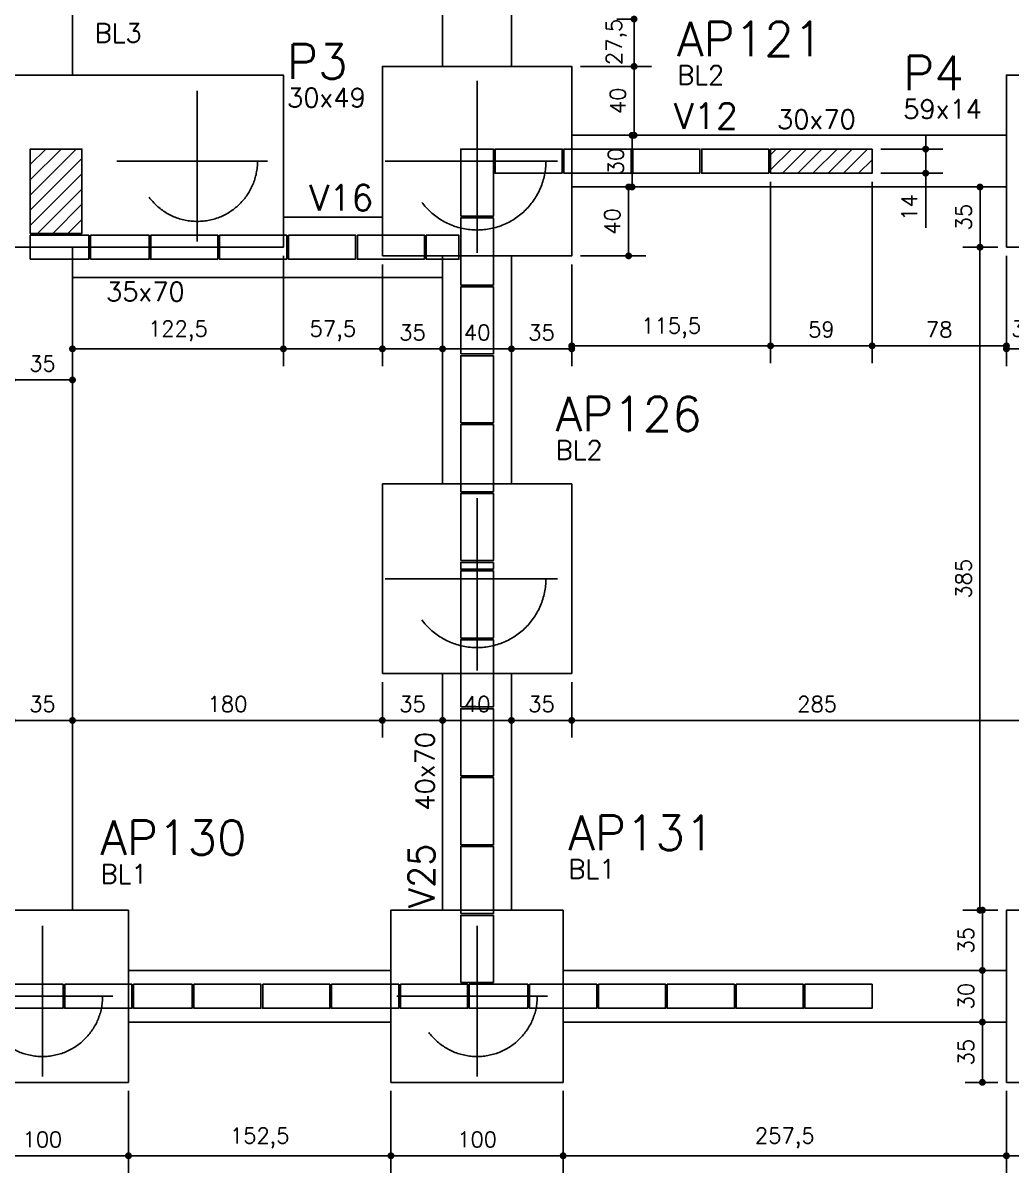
# Model space of a CAD drawing. Extents: x -15987 to 10953, y -16747 to -1189.
# Drawn here: x 1210 to 1784, y -16259 to -15591 of the extents above; entities that cross this region are included whole.
import ezdxf

# ---------------------------------------------------------------- set-up
doc = ezdxf.new("R2010")
doc.units = 0
doc.header["$LTSCALE"] = 25
doc.linetypes.add('ESTILO_TQS_0002', pattern=[0.4, 0.1, -0.3])
for name, color, linetype in [('228', 7, 'Continuous'), ('72', 7, 'Continuous'), ('BLOCO', 3, 'Continuous'), ('COTA', 1, 'Continuous'), ('ESTACA', 1, 'ESTILO_TQS_0002'), ('H5', 1, 'Continuous'), ('P-D', 2, 'Continuous'), ('P-N', 5, 'Continuous'), ('PIL-N', 4, 'Continuous'), ('PROJ', 252, 'Continuous'), ('VIG-D', 2, 'Continuous'), ('VIG-N', 4, 'Continuous'), ('VIGA', 3, 'Continuous')]:
    doc.layers.add(name, color=color, linetype=linetype)
doc.styles.add('COTA', font='romans.shx')
doc.styles.get("Standard").update_dxf_attribs({"font": 'romans.shx'})
doc.dimstyles.new('forma', dxfattribs={"dimscale": 5, "dimtxt": 1.8, "dimasz": 0.8, "dimexe": 2, "dimexo": 1, "dimgap": 1, "dimtad": 1, "dimdec": 1, "dimzin": 9, "dimtxsty": 'COTA', "dimblk1": 'DOT', "dimblk2": 'DOT', "dimsah": 1, "dimcen": 0, "dimdle": 1, "dimclrd": 256, "dimclre": 256, "dimclrt": 2, "dimadec": 0, "dimazin": 0, "dimtfac": 1, "dimtdec": 0, "dimtmove": 0, "dimatfit": 3, "dimfxl": 1, "dimtolj": 1, "dimtzin": 0, "dimarcsym": 0})
pattern_1 = [(45, (199.517, -15044.5974), (-4.419417, 4.419417), [])]

# ---------------------------------------------------------------- blocks, each defined once
blk = doc.blocks.new('_EST70')
at = {"layer": 'ESTACA', "linetype": 'ESTILO_TQS_0002'}
for p, q in [((0, -1.333), (0, 1.333)), ((-1.333, 0), (1.333, 0))]:
    blk.add_line(p, q, dxfattribs=at)
blk.add_circle((0, 0), 1, dxfattribs=at)
blk = doc.blocks.new('_EST80')
at = {"layer": 'ESTACA', "linetype": 'ESTILO_TQS_0002'}
for p, q in [((0, -1.333), (0, 1.333)), ((-1.333, 0), (1.333, 0))]:
    blk.add_line(p, q, dxfattribs=at)
blk.add_circle((0, 0), 1, dxfattribs=at)
blk = doc.blocks.new('INFERIOR')
at = {"layer": 'PROJ'}
for points in [[(28419.52, 8037.94), (28419.52, 8076.94), (28438.52, 8076.94), (28438.52, 8037.94), (28419.52, 8037.94)], [(28478.52, 8062.94), (28439.52, 8062.94), (28439.52, 8076.94), (28478.52, 8076.94), (28478.52, 8062.94)], [(28518.52, 8062.94), (28479.52, 8062.94), (28479.52, 8076.94), (28518.52, 8076.94), (28518.52, 8062.94)], [(28558.52, 8062.94), (28519.52, 8062.94), (28519.52, 8076.94), (28558.52, 8076.94), (28558.52, 8062.94)], [(28598.52, 8062.94), (28559.52, 8062.94), (28559.52, 8076.94), (28598.52, 8076.94), (28598.52, 8062.94)], [(28419.52, 7997.94), (28419.52, 8036.94), (28438.52, 8036.94), (28438.52, 7997.94), (28419.52, 7997.94)], [(28169.52, 8012.94), (28203.52, 8012.94), (28203.52, 8026.94), (28169.52, 8026.94), (28169.52, 8012.94)], [(28204.52, 8012.94), (28238.52, 8012.94), (28238.52, 8026.94), (28204.52, 8026.94), (28204.52, 8012.94)], [(28278.52, 8012.94), (28239.52, 8012.94), (28239.52, 8026.94), (28278.52, 8026.94), (28278.52, 8012.94)], [(28318.52, 8012.94), (28279.52, 8012.94), (28279.52, 8026.94), (28318.52, 8026.94), (28318.52, 8012.94)], [(28358.52, 8012.94), (28319.52, 8012.94), (28319.52, 8026.94), (28358.52, 8026.94), (28358.52, 8012.94)], [(28398.52, 8012.94), (28359.52, 8012.94), (28359.52, 8026.94), (28398.52, 8026.94), (28398.52, 8012.94)], [(28399.52, 8026.94), (28418.52, 8026.94), (28418.52, 8012.94), (28399.52, 8012.94), (28399.52, 8026.94)], [(28419.52, 7957.94), (28419.52, 7996.94), (28438.52, 7996.94), (28438.52, 7957.94), (28419.52, 7957.94)], [(28419.52, 7917.94), (28419.52, 7956.94), (28438.52, 7956.94), (28438.52, 7917.94), (28419.52, 7917.94)], [(28419.52, 7877.94), (28419.52, 7916.94), (28438.52, 7916.94), (28438.52, 7877.94), (28419.52, 7877.94)], [(28419.52, 7837.94), (28419.52, 7876.94), (28438.52, 7876.94), (28438.52, 7837.94), (28419.52, 7837.94)], [(28438.52, 7836.94), (28438.52, 7832.94), (28419.52, 7832.94), (28419.52, 7836.94), (28438.52, 7836.94)], [(28419.52, 7792.94), (28419.52, 7831.94), (28438.52, 7831.94), (28438.52, 7792.94), (28419.52, 7792.94)], [(28419.52, 7752.94), (28419.52, 7791.94), (28438.52, 7791.94), (28438.52, 7752.94), (28419.52, 7752.94)], [(28419.52, 7712.94), (28419.52, 7751.94), (28438.52, 7751.94), (28438.52, 7712.94), (28419.52, 7712.94)], [(28419.52, 7672.94), (28419.52, 7711.94), (28438.52, 7711.94), (28438.52, 7672.94), (28419.52, 7672.94)], [(28419.52, 7632.94), (28419.52, 7671.94), (28438.52, 7671.94), (28438.52, 7632.94), (28419.52, 7632.94)], [(28419.52, 7592.94), (28419.52, 7631.94), (28438.52, 7631.94), (28438.52, 7592.94), (28419.52, 7592.94)], [(28149.52, 7591.94), (28188.52, 7591.94), (28188.52, 7577.94), (28149.52, 7577.94), (28149.52, 7591.94)], [(28189.52, 7591.94), (28228.52, 7591.94), (28228.52, 7577.94), (28189.52, 7577.94), (28189.52, 7591.94)], [(28229.52, 7591.94), (28263.52, 7591.94), (28263.52, 7577.94), (28229.52, 7577.94), (28229.52, 7591.94)], [(28264.52, 7591.94), (28303.52, 7591.94), (28303.52, 7577.94), (28264.52, 7577.94), (28264.52, 7591.94)], [(28304.52, 7591.94), (28343.52, 7591.94), (28343.52, 7577.94), (28304.52, 7577.94), (28304.52, 7591.94)], [(28344.52, 7591.94), (28383.52, 7591.94), (28383.52, 7577.94), (28344.52, 7577.94), (28344.52, 7591.94)], [(28384.52, 7591.94), (28423.52, 7591.94), (28423.52, 7577.94), (28384.52, 7577.94), (28384.52, 7591.94)], [(28424.52, 7591.94), (28458.52, 7591.94), (28458.52, 7577.94), (28424.52, 7577.94), (28424.52, 7591.94)], [(28459.52, 7591.94), (28498.52, 7591.94), (28498.52, 7577.94), (28459.52, 7577.94), (28459.52, 7591.94)], [(28499.52, 7591.94), (28538.52, 7591.94), (28538.52, 7577.94), (28499.52, 7577.94), (28499.52, 7591.94)], [(28539.52, 7591.94), (28578.52, 7591.94), (28578.52, 7577.94), (28539.52, 7577.94), (28539.52, 7591.94)], [(28579.52, 7591.94), (28618.52, 7591.94), (28618.52, 7577.94), (28579.52, 7577.94), (28579.52, 7591.94)], [(28619.52, 7591.94), (28658.52, 7591.94), (28658.52, 7577.94), (28619.52, 7577.94), (28619.52, 7591.94)]]:
    blk.add_lwpolyline(points, dxfattribs=at)
blk = doc.blocks.new('_Dot')
at = {"color": 0, "linetype": 'ByBlock', "lineweight": -2}
blk.add_line((-0.5, 0), (-1, 0), dxfattribs=at)
at = {"color": 0, "linetype": 'ByBlock', "const_width": 0.5}
blk.add_lwpolyline([(-0.25, 0, 1), (0.25, 0, 1)], format="xyb", close=True, dxfattribs=at)
blk = doc.blocks.new('*D121')
at = {"layer": 'COTA', "lineweight": -2, "transparency": 16777216}
for p, q in [((1171.52, -16211.6), (1171.52, -16259.23)), ((1271.52, -16211.6), (1271.52, -16259.23)), ((1175.52, -16249.23), (1267.52, -16249.23))]:
    blk.add_line(p, q, dxfattribs=at)
at = {"layer": 'Defpoints', "color": 0, "transparency": 16777216}
for p in [(1171.52, -16206.6), (1271.52, -16206.6), (1271.52, -16249.23)]:
    blk.add_point(p, dxfattribs=at)
at = {"layer": 'COTA', "lineweight": -2, "transparency": 16777216, "xscale": 4, "yscale": 4, "zscale": 4, "rotation": 180}
blk.add_blockref('_Dot', (1171.52, -16249.23), dxfattribs=at)
at = {"layer": 'COTA', "lineweight": -2, "transparency": 16777216, "xscale": 4, "yscale": 4, "zscale": 4}
blk.add_blockref('_Dot', (1271.52, -16249.23), dxfattribs=at)
at = {"layer": 'COTA', "color": 2, "transparency": 16777216, "insert": (1221.52, -16239.73), "char_height": 9, "attachment_point": 5, "style": 'COTA'}
blk.add_mtext('\\A1;100 ', dxfattribs=at)
blk = doc.blocks.new('*D122')
at = {"layer": 'COTA', "lineweight": -2, "transparency": 16777216}
for p, q in [((1271.52, -16211.6), (1271.52, -16259.23)), ((1424.02, -16211.6), (1424.02, -16259.23)), ((1275.52, -16249.23), (1420.02, -16249.23))]:
    blk.add_line(p, q, dxfattribs=at)
at = {"layer": 'Defpoints', "color": 0, "transparency": 16777216}
for p in [(1271.52, -16206.6), (1424.02, -16206.6), (1424.02, -16249.23)]:
    blk.add_point(p, dxfattribs=at)
at = {"layer": 'COTA', "lineweight": -2, "transparency": 16777216, "xscale": 4, "yscale": 4, "zscale": 4, "rotation": 180}
blk.add_blockref('_Dot', (1271.52, -16249.23), dxfattribs=at)
at = {"layer": 'COTA', "lineweight": -2, "transparency": 16777216, "xscale": 4, "yscale": 4, "zscale": 4}
blk.add_blockref('_Dot', (1424.02, -16249.23), dxfattribs=at)
at = {"layer": 'COTA', "color": 2, "transparency": 16777216, "insert": (1347.77, -16238.88), "char_height": 9, "attachment_point": 5, "style": 'COTA'}
blk.add_mtext('\\A1;152,5 ', dxfattribs=at)
blk = doc.blocks.new('*D123')
at = {"layer": 'COTA', "lineweight": -2, "transparency": 16777216}
for p, q in [((1424.02, -16211.6), (1424.02, -16259.23)), ((1524.02, -16211.6), (1524.02, -16259.23)), ((1428.02, -16249.23), (1520.02, -16249.23))]:
    blk.add_line(p, q, dxfattribs=at)
at = {"layer": 'Defpoints', "color": 0, "transparency": 16777216}
for p in [(1424.02, -16206.6), (1524.02, -16206.6), (1524.02, -16249.23)]:
    blk.add_point(p, dxfattribs=at)
at = {"layer": 'COTA', "lineweight": -2, "transparency": 16777216, "xscale": 4, "yscale": 4, "zscale": 4, "rotation": 180}
blk.add_blockref('_Dot', (1424.02, -16249.23), dxfattribs=at)
at = {"layer": 'COTA', "lineweight": -2, "transparency": 16777216, "xscale": 4, "yscale": 4, "zscale": 4}
blk.add_blockref('_Dot', (1524.02, -16249.23), dxfattribs=at)
at = {"layer": 'COTA', "color": 2, "transparency": 16777216, "insert": (1474.02, -16239.73), "char_height": 9, "attachment_point": 5, "style": 'COTA'}
blk.add_mtext('\\A1;100 ', dxfattribs=at)
blk = doc.blocks.new('*D124')
at = {"layer": 'COTA', "lineweight": -2, "transparency": 16777216}
for p, q in [((1524.02, -16211.6), (1524.02, -16259.23)), ((1781.52, -16211.6), (1781.52, -16259.23)), ((1528.02, -16249.23), (1777.52, -16249.23))]:
    blk.add_line(p, q, dxfattribs=at)
at = {"layer": 'Defpoints', "color": 0, "transparency": 16777216}
for p in [(1524.02, -16206.6), (1781.52, -16206.6), (1781.52, -16249.23)]:
    blk.add_point(p, dxfattribs=at)
at = {"layer": 'COTA', "lineweight": -2, "transparency": 16777216, "xscale": 4, "yscale": 4, "zscale": 4, "rotation": 180}
blk.add_blockref('_Dot', (1524.02, -16249.23), dxfattribs=at)
at = {"layer": 'COTA', "lineweight": -2, "transparency": 16777216, "xscale": 4, "yscale": 4, "zscale": 4}
blk.add_blockref('_Dot', (1781.52, -16249.23), dxfattribs=at)
at = {"layer": 'COTA', "color": 2, "transparency": 16777216, "insert": (1652.77, -16238.88), "char_height": 9, "attachment_point": 5, "style": 'COTA'}
blk.add_mtext('\\A1;257,5 ', dxfattribs=at)
blk = doc.blocks.new('*D125')
at = {"layer": 'COTA', "lineweight": -2, "transparency": 16777216}
for p, q in [((1781.52, -16211.6), (1781.52, -16259.23)), ((1881.52, -16211.6), (1881.52, -16259.23)), ((1785.52, -16249.23), (1877.52, -16249.23))]:
    blk.add_line(p, q, dxfattribs=at)
at = {"layer": 'Defpoints', "color": 0, "transparency": 16777216}
for p in [(1781.52, -16206.6), (1881.52, -16206.6), (1881.52, -16249.23)]:
    blk.add_point(p, dxfattribs=at)
at = {"layer": 'COTA', "lineweight": -2, "transparency": 16777216, "xscale": 4, "yscale": 4, "zscale": 4, "rotation": 180}
blk.add_blockref('_Dot', (1781.52, -16249.23), dxfattribs=at)
at = {"layer": 'COTA', "lineweight": -2, "transparency": 16777216, "xscale": 4, "yscale": 4, "zscale": 4}
blk.add_blockref('_Dot', (1881.52, -16249.23), dxfattribs=at)
at = {"layer": 'COTA', "color": 2, "transparency": 16777216, "insert": (1831.52, -16239.73), "char_height": 9, "attachment_point": 5, "style": 'COTA'}
blk.add_mtext('\\A1;100 ', dxfattribs=at)
blk = doc.blocks.new('*D145')
at = {"layer": 'COTA', "lineweight": -2, "transparency": 16777216}
for p, q in [((1204.02, -15793.7), (1204.02, -15788.69)), ((1208.02, -15798.69), (1235.02, -15798.69)), ((1239.02, -15803.6), (1239.02, -15808.69))]:
    blk.add_line(p, q, dxfattribs=at)
at = {"layer": 'Defpoints', "color": 0, "transparency": 16777216}
for p in [(1204.02, -15798.7), (1239.02, -15798.6), (1239.02, -15798.69)]:
    blk.add_point(p, dxfattribs=at)
at = {"layer": 'COTA', "lineweight": -2, "transparency": 16777216, "xscale": 4, "yscale": 4, "zscale": 4, "rotation": 180}
blk.add_blockref('_Dot', (1204.02, -15798.69), dxfattribs=at)
at = {"layer": 'COTA', "lineweight": -2, "transparency": 16777216, "xscale": 4, "yscale": 4, "zscale": 4}
blk.add_blockref('_Dot', (1239.02, -15798.69), dxfattribs=at)
at = {"layer": 'COTA', "color": 2, "transparency": 16777216, "insert": (1221.52, -15789.19), "char_height": 9, "attachment_point": 5, "style": 'COTA'}
blk.add_mtext('\\A1;35 ', dxfattribs=at)
blk = doc.blocks.new('*D146')
at = {"layer": 'COTA', "lineweight": -2, "transparency": 16777216}
for p, q in [((1361.52, -15726.6), (1361.52, -15790.62)), ((1239.02, -15744.1), (1239.02, -15790.62)), ((1243.02, -15780.62), (1357.52, -15780.62))]:
    blk.add_line(p, q, dxfattribs=at)
at = {"layer": 'Defpoints', "color": 0, "transparency": 16777216}
for p in [(1361.52, -15721.6), (1239.02, -15739.1), (1361.52, -15780.62)]:
    blk.add_point(p, dxfattribs=at)
at = {"layer": 'COTA', "lineweight": -2, "transparency": 16777216, "xscale": 4, "yscale": 4, "zscale": 4, "rotation": 180}
blk.add_blockref('_Dot', (1239.02, -15780.62), dxfattribs=at)
at = {"layer": 'COTA', "lineweight": -2, "transparency": 16777216, "xscale": 4, "yscale": 4, "zscale": 4}
blk.add_blockref('_Dot', (1361.52, -15780.62), dxfattribs=at)
at = {"layer": 'COTA', "color": 2, "transparency": 16777216, "insert": (1300.27, -15770.26), "char_height": 9, "attachment_point": 5, "style": 'COTA'}
blk.add_mtext('\\A1;122,5 ', dxfattribs=at)
blk = doc.blocks.new('*D147')
at = {"layer": 'COTA', "lineweight": -2, "transparency": 16777216}
for p, q in [((1361.52, -15726.6), (1361.52, -15790.62)), ((1419.02, -15731.6), (1419.02, -15790.62)), ((1365.52, -15780.62), (1415.02, -15780.62))]:
    blk.add_line(p, q, dxfattribs=at)
at = {"layer": 'Defpoints', "color": 0, "transparency": 16777216}
for p in [(1361.52, -15721.6), (1419.02, -15726.6), (1419.02, -15780.62)]:
    blk.add_point(p, dxfattribs=at)
at = {"layer": 'COTA', "lineweight": -2, "transparency": 16777216, "xscale": 4, "yscale": 4, "zscale": 4, "rotation": 180}
blk.add_blockref('_Dot', (1361.52, -15780.62), dxfattribs=at)
at = {"layer": 'COTA', "lineweight": -2, "transparency": 16777216, "xscale": 4, "yscale": 4, "zscale": 4}
blk.add_blockref('_Dot', (1419.02, -15780.62), dxfattribs=at)
at = {"layer": 'COTA', "color": 2, "transparency": 16777216, "insert": (1390.27, -15770.26), "char_height": 9, "attachment_point": 5, "style": 'COTA'}
blk.add_mtext('\\A1;57,5 ', dxfattribs=at)
blk = doc.blocks.new('*D148')
at = {"layer": 'COTA', "lineweight": -2, "transparency": 16777216}
for p, q in [((1419.02, -15731.6), (1419.02, -15790.62)), ((1454.02, -15731.6), (1454.02, -15790.62)), ((1423.02, -15780.62), (1450.02, -15780.62))]:
    blk.add_line(p, q, dxfattribs=at)
at = {"layer": 'Defpoints', "color": 0, "transparency": 16777216}
for p in [(1419.02, -15726.6), (1454.02, -15726.6), (1454.02, -15780.62)]:
    blk.add_point(p, dxfattribs=at)
at = {"layer": 'COTA', "lineweight": -2, "transparency": 16777216, "xscale": 4, "yscale": 4, "zscale": 4, "rotation": 180}
blk.add_blockref('_Dot', (1419.02, -15780.62), dxfattribs=at)
at = {"layer": 'COTA', "lineweight": -2, "transparency": 16777216, "xscale": 4, "yscale": 4, "zscale": 4}
blk.add_blockref('_Dot', (1454.02, -15780.62), dxfattribs=at)
at = {"layer": 'COTA', "color": 2, "transparency": 16777216, "insert": (1436.52, -15771.12), "char_height": 9, "attachment_point": 5, "style": 'COTA'}
blk.add_mtext('\\A1;35 ', dxfattribs=at)
blk = doc.blocks.new('*D149')
at = {"layer": 'COTA', "lineweight": -2, "transparency": 16777216}
for p, q in [((1454.02, -15731.6), (1454.02, -15790.62)), ((1494.02, -15731.6), (1494.02, -15790.62)), ((1458.02, -15780.62), (1490.02, -15780.62))]:
    blk.add_line(p, q, dxfattribs=at)
at = {"layer": 'Defpoints', "color": 0, "transparency": 16777216}
for p in [(1454.02, -15726.6), (1494.02, -15726.6), (1494.02, -15780.62)]:
    blk.add_point(p, dxfattribs=at)
at = {"layer": 'COTA', "lineweight": -2, "transparency": 16777216, "xscale": 4, "yscale": 4, "zscale": 4, "rotation": 180}
blk.add_blockref('_Dot', (1454.02, -15780.62), dxfattribs=at)
at = {"layer": 'COTA', "lineweight": -2, "transparency": 16777216, "xscale": 4, "yscale": 4, "zscale": 4}
blk.add_blockref('_Dot', (1494.02, -15780.62), dxfattribs=at)
at = {"layer": 'COTA', "color": 2, "transparency": 16777216, "insert": (1474.02, -15771.12), "char_height": 9, "attachment_point": 5, "style": 'COTA'}
blk.add_mtext('\\A1;40 ', dxfattribs=at)
blk = doc.blocks.new('*D150')
at = {"layer": 'COTA', "lineweight": -2, "transparency": 16777216}
for p, q in [((1494.02, -15731.6), (1494.02, -15790.62)), ((1529.02, -15731.6), (1529.02, -15790.62)), ((1498.02, -15780.62), (1525.02, -15780.62))]:
    blk.add_line(p, q, dxfattribs=at)
at = {"layer": 'Defpoints', "color": 0, "transparency": 16777216}
for p in [(1494.02, -15726.6), (1529.02, -15726.6), (1529.02, -15780.62)]:
    blk.add_point(p, dxfattribs=at)
at = {"layer": 'COTA', "lineweight": -2, "transparency": 16777216, "xscale": 4, "yscale": 4, "zscale": 4, "rotation": 180}
blk.add_blockref('_Dot', (1494.02, -15780.62), dxfattribs=at)
at = {"layer": 'COTA', "lineweight": -2, "transparency": 16777216, "xscale": 4, "yscale": 4, "zscale": 4}
blk.add_blockref('_Dot', (1529.02, -15780.62), dxfattribs=at)
at = {"layer": 'COTA', "color": 2, "transparency": 16777216, "insert": (1511.52, -15771.12), "char_height": 9, "attachment_point": 5, "style": 'COTA'}
blk.add_mtext('\\A1;35 ', dxfattribs=at)
blk = doc.blocks.new('*D151')
at = {"layer": 'COTA', "lineweight": -2, "transparency": 16777216}
for p, q in [((1781.52, -15726.6), (1781.52, -15790.62)), ((1814.02, -15726.6), (1814.02, -15790.62)), ((1785.52, -15780.62), (1810.02, -15780.62))]:
    blk.add_line(p, q, dxfattribs=at)
at = {"layer": 'Defpoints', "color": 0, "transparency": 16777216}
for p in [(1781.52, -15721.6), (1814.02, -15721.6), (1814.02, -15780.62)]:
    blk.add_point(p, dxfattribs=at)
at = {"layer": 'COTA', "lineweight": -2, "transparency": 16777216, "xscale": 4, "yscale": 4, "zscale": 4, "rotation": 180}
blk.add_blockref('_Dot', (1781.52, -15780.62), dxfattribs=at)
at = {"layer": 'COTA', "lineweight": -2, "transparency": 16777216, "xscale": 4, "yscale": 4, "zscale": 4}
blk.add_blockref('_Dot', (1814.02, -15780.62), dxfattribs=at)
at = {"layer": 'COTA', "color": 2, "transparency": 16777216, "insert": (1797.77, -15770.26), "char_height": 9, "attachment_point": 5, "style": 'COTA'}
blk.add_mtext('\\A1;32,5 ', dxfattribs=at)
blk = doc.blocks.new('*D251')
at = {"layer": 'COTA', "lineweight": -2, "transparency": 16777216}
for p, q in [((1534.02, -15686.6), (1572.07, -15686.6)), ((1562.07, -15690.6), (1562.07, -15722.6)), ((1534.02, -15726.6), (1572.07, -15726.6))]:
    blk.add_line(p, q, dxfattribs=at)
at = {"layer": 'Defpoints', "color": 0, "transparency": 16777216}
for p in [(1529.02, -15686.6), (1529.02, -15726.6), (1562.07, -15726.6)]:
    blk.add_point(p, dxfattribs=at)
at = {"layer": 'COTA', "lineweight": -2, "transparency": 16777216, "xscale": 4, "yscale": 4, "zscale": 4}
for p, rotation in [((1562.07, -15686.6), 90), ((1562.07, -15726.6), 270)]:
    blk.add_blockref('_Dot', p, dxfattribs=dict(at, rotation=rotation))
at = {"layer": 'COTA', "color": 2, "transparency": 16777216, "insert": (1552.57, -15706.6), "char_height": 9, "attachment_point": 5, "rotation": 90, "style": 'COTA'}
blk.add_mtext('\\A1;40 ', dxfattribs=at)
blk = doc.blocks.new('*D252')
at = {"layer": 'COTA', "lineweight": -2, "transparency": 16777216}
for p, q in [((1534.02, -15656.6), (1574.09, -15656.6)), ((1564.09, -15682.6), (1564.09, -15660.6)), ((1534.02, -15686.6), (1574.09, -15686.6))]:
    blk.add_line(p, q, dxfattribs=at)
at = {"layer": 'Defpoints', "color": 0, "transparency": 16777216}
for p in [(1529.02, -15656.6), (1564.09, -15656.6), (1529.02, -15686.6)]:
    blk.add_point(p, dxfattribs=at)
at = {"layer": 'COTA', "lineweight": -2, "transparency": 16777216, "xscale": 4, "yscale": 4, "zscale": 4}
for p, rotation in [((1564.09, -15656.6), 90), ((1564.09, -15686.6), 270)]:
    blk.add_blockref('_Dot', p, dxfattribs=dict(at, rotation=rotation))
at = {"layer": 'COTA', "color": 2, "transparency": 16777216, "insert": (1554.59, -15671.6), "char_height": 9, "attachment_point": 5, "rotation": 90, "style": 'COTA'}
blk.add_mtext('\\A1;30 ', dxfattribs=at)
blk = doc.blocks.new('*D253')
at = {"layer": 'COTA', "lineweight": -2, "transparency": 16777216}
for p, q in [((1644.52, -15683.6), (1644.52, -15788.86)), ((1529.02, -15731.6), (1529.02, -15788.86)), ((1533.02, -15778.86), (1640.52, -15778.86))]:
    blk.add_line(p, q, dxfattribs=at)
at = {"layer": 'Defpoints', "color": 0, "transparency": 16777216}
for p in [(1644.52, -15678.6), (1529.02, -15726.6), (1644.52, -15778.86)]:
    blk.add_point(p, dxfattribs=at)
at = {"layer": 'COTA', "lineweight": -2, "transparency": 16777216, "xscale": 4, "yscale": 4, "zscale": 4, "rotation": 180}
blk.add_blockref('_Dot', (1529.02, -15778.86), dxfattribs=at)
at = {"layer": 'COTA', "lineweight": -2, "transparency": 16777216, "xscale": 4, "yscale": 4, "zscale": 4}
blk.add_blockref('_Dot', (1644.52, -15778.86), dxfattribs=at)
at = {"layer": 'COTA', "color": 2, "transparency": 16777216, "insert": (1586.77, -15768.51), "char_height": 9, "attachment_point": 5, "style": 'COTA'}
blk.add_mtext('\\A1;115,5 ', dxfattribs=at)
blk = doc.blocks.new('*D254')
at = {"layer": 'COTA', "lineweight": -2, "transparency": 16777216}
for p, q in [((1644.52, -15683.6), (1644.52, -15788.86)), ((1703.52, -15683.6), (1703.52, -15788.86)), ((1648.52, -15778.86), (1699.52, -15778.86))]:
    blk.add_line(p, q, dxfattribs=at)
at = {"layer": 'Defpoints', "color": 0, "transparency": 16777216}
for p in [(1644.52, -15678.6), (1703.52, -15678.6), (1703.52, -15778.86)]:
    blk.add_point(p, dxfattribs=at)
at = {"layer": 'COTA', "lineweight": -2, "transparency": 16777216, "xscale": 4, "yscale": 4, "zscale": 4, "rotation": 180}
blk.add_blockref('_Dot', (1644.52, -15778.86), dxfattribs=at)
at = {"layer": 'COTA', "lineweight": -2, "transparency": 16777216, "xscale": 4, "yscale": 4, "zscale": 4}
blk.add_blockref('_Dot', (1703.52, -15778.86), dxfattribs=at)
at = {"layer": 'COTA', "color": 2, "transparency": 16777216, "insert": (1674.02, -15769.36), "char_height": 9, "attachment_point": 5, "style": 'COTA'}
blk.add_mtext('\\A1;59 ', dxfattribs=at)
blk = doc.blocks.new('*D255')
at = {"layer": 'COTA', "lineweight": -2, "transparency": 16777216}
for p, q in [((1703.52, -15683.6), (1703.52, -15788.86)), ((1781.52, -15726.6), (1781.52, -15788.86)), ((1707.52, -15778.86), (1777.52, -15778.86))]:
    blk.add_line(p, q, dxfattribs=at)
at = {"layer": 'Defpoints', "color": 0, "transparency": 16777216}
for p in [(1703.52, -15678.6), (1781.52, -15721.6), (1781.52, -15778.86)]:
    blk.add_point(p, dxfattribs=at)
at = {"layer": 'COTA', "lineweight": -2, "transparency": 16777216, "xscale": 4, "yscale": 4, "zscale": 4, "rotation": 180}
blk.add_blockref('_Dot', (1703.52, -15778.86), dxfattribs=at)
at = {"layer": 'COTA', "lineweight": -2, "transparency": 16777216, "xscale": 4, "yscale": 4, "zscale": 4}
blk.add_blockref('_Dot', (1781.52, -15778.86), dxfattribs=at)
at = {"layer": 'COTA', "color": 2, "transparency": 16777216, "insert": (1742.52, -15769.36), "char_height": 9, "attachment_point": 5, "style": 'COTA'}
blk.add_mtext('\\A1;78 ', dxfattribs=at)
blk = doc.blocks.new('*D257')
at = {"layer": 'COTA', "lineweight": -2, "transparency": 16777216}
for p, q in [((1734.62, -15660.6), (1734.62, -15656.6)), ((1708.52, -15664.6), (1744.62, -15664.6)), ((1734.62, -15664.6), (1734.62, -15678.6)), ((1708.52, -15678.6), (1744.62, -15678.6)), ((1734.62, -15682.6), (1734.62, -15710.31))]:
    blk.add_line(p, q, dxfattribs=at)
at = {"layer": 'Defpoints', "color": 0, "transparency": 16777216}
for p in [(1703.52, -15664.6), (1703.52, -15678.6), (1734.62, -15678.6)]:
    blk.add_point(p, dxfattribs=at)
at = {"layer": 'COTA', "lineweight": -2, "transparency": 16777216, "xscale": 4, "yscale": 4, "zscale": 4}
for p, rotation in [((1734.62, -15664.6), 270), ((1734.62, -15678.6), 90)]:
    blk.add_blockref('_Dot', p, dxfattribs=dict(at, rotation=rotation))
at = {"layer": 'COTA', "color": 2, "transparency": 16777216, "insert": (1725.12, -15698.45), "char_height": 9, "attachment_point": 5, "rotation": 90, "style": 'COTA'}
blk.add_mtext('\\A1;14 ', dxfattribs=at)
blk = doc.blocks.new('*D279')
at = {"layer": 'COTA', "lineweight": -2, "transparency": 16777216}
for p, q in [((1776.52, -15721.6), (1756.15, -15721.6)), ((1766.15, -16102.6), (1766.15, -15725.6)), ((1776.52, -16106.6), (1756.15, -16106.6))]:
    blk.add_line(p, q, dxfattribs=at)
at = {"layer": 'Defpoints', "color": 0, "transparency": 16777216}
for p in [(1766.15, -15721.6), (1781.52, -15721.6), (1781.52, -16106.6)]:
    blk.add_point(p, dxfattribs=at)
at = {"layer": 'COTA', "lineweight": -2, "transparency": 16777216, "xscale": 4, "yscale": 4, "zscale": 4}
for p, rotation in [((1766.15, -15721.6), 90), ((1766.15, -16106.6), 270)]:
    blk.add_blockref('_Dot', p, dxfattribs=dict(at, rotation=rotation))
at = {"layer": 'COTA', "color": 2, "transparency": 16777216, "insert": (1756.65, -15914.1), "char_height": 9, "attachment_point": 5, "rotation": 90, "style": 'COTA'}
blk.add_mtext('\\A1;385 ', dxfattribs=at)
blk = doc.blocks.new('*D280')
at = {"layer": 'COTA', "lineweight": -2, "transparency": 16777216}
for p, q in [((1776.52, -16106.6), (1757.57, -16106.6)), ((1767.57, -16110.6), (1767.57, -16137.6)), ((1776.52, -16141.6), (1757.57, -16141.6))]:
    blk.add_line(p, q, dxfattribs=at)
at = {"layer": 'Defpoints', "color": 0, "transparency": 16777216}
for p in [(1781.52, -16106.6), (1767.57, -16141.6), (1781.52, -16141.6)]:
    blk.add_point(p, dxfattribs=at)
at = {"layer": 'COTA', "lineweight": -2, "transparency": 16777216, "xscale": 4, "yscale": 4, "zscale": 4}
for p, rotation in [((1767.57, -16106.6), 90), ((1767.57, -16141.6), 270)]:
    blk.add_blockref('_Dot', p, dxfattribs=dict(at, rotation=rotation))
at = {"layer": 'COTA', "color": 2, "transparency": 16777216, "insert": (1758.07, -16124.1), "char_height": 9, "attachment_point": 5, "rotation": 90, "style": 'COTA'}
blk.add_mtext('\\A1;35 ', dxfattribs=at)
blk = doc.blocks.new('*D281')
at = {"layer": 'COTA', "lineweight": -2, "transparency": 16777216}
for p, q in [((1776.52, -16141.6), (1757.57, -16141.6)), ((1767.57, -16145.6), (1767.57, -16167.6)), ((1776.52, -16171.6), (1757.57, -16171.6))]:
    blk.add_line(p, q, dxfattribs=at)
at = {"layer": 'Defpoints', "color": 0, "transparency": 16777216}
for p in [(1781.52, -16141.6), (1767.57, -16171.6), (1781.52, -16171.6)]:
    blk.add_point(p, dxfattribs=at)
at = {"layer": 'COTA', "lineweight": -2, "transparency": 16777216, "xscale": 4, "yscale": 4, "zscale": 4}
for p, rotation in [((1767.57, -16141.6), 90), ((1767.57, -16171.6), 270)]:
    blk.add_blockref('_Dot', p, dxfattribs=dict(at, rotation=rotation))
at = {"layer": 'COTA', "color": 2, "transparency": 16777216, "insert": (1758.07, -16156.6), "char_height": 9, "attachment_point": 5, "rotation": 90, "style": 'COTA'}
blk.add_mtext('\\A1;30 ', dxfattribs=at)
blk = doc.blocks.new('*D282')
at = {"layer": 'COTA', "lineweight": -2, "transparency": 16777216}
for p, q in [((1776.52, -16171.6), (1757.57, -16171.6)), ((1767.57, -16175.6), (1767.57, -16202.6)), ((1776.52, -16206.6), (1757.57, -16206.6))]:
    blk.add_line(p, q, dxfattribs=at)
at = {"layer": 'Defpoints', "color": 0, "transparency": 16777216}
for p in [(1781.52, -16171.6), (1767.57, -16206.6), (1781.52, -16206.6)]:
    blk.add_point(p, dxfattribs=at)
at = {"layer": 'COTA', "lineweight": -2, "transparency": 16777216, "xscale": 4, "yscale": 4, "zscale": 4}
for p, rotation in [((1767.57, -16171.6), 90), ((1767.57, -16206.6), 270)]:
    blk.add_blockref('_Dot', p, dxfattribs=dict(at, rotation=rotation))
at = {"layer": 'COTA', "color": 2, "transparency": 16777216, "insert": (1758.07, -16189.1), "char_height": 9, "attachment_point": 5, "rotation": 90, "style": 'COTA'}
blk.add_mtext('\\A1;35 ', dxfattribs=at)
blk = doc.blocks.new('*D283')
at = {"layer": 'COTA', "lineweight": -2, "transparency": 16777216}
for p, q in [((1776.52, -15686.6), (1756.2, -15686.6)), ((1766.2, -15690.6), (1766.2, -15717.6)), ((1776.52, -15721.6), (1756.2, -15721.6))]:
    blk.add_line(p, q, dxfattribs=at)
at = {"layer": 'Defpoints', "color": 0, "transparency": 16777216}
for p in [(1781.52, -15686.6), (1766.2, -15721.6), (1781.52, -15721.6)]:
    blk.add_point(p, dxfattribs=at)
at = {"layer": 'COTA', "lineweight": -2, "transparency": 16777216, "xscale": 4, "yscale": 4, "zscale": 4}
for p, rotation in [((1766.2, -15686.6), 90), ((1766.2, -15721.6), 270)]:
    blk.add_blockref('_Dot', p, dxfattribs=dict(at, rotation=rotation))
at = {"layer": 'COTA', "color": 2, "transparency": 16777216, "insert": (1756.7, -15704.1), "char_height": 9, "attachment_point": 5, "rotation": 90, "style": 'COTA'}
blk.add_mtext('\\A1;35 ', dxfattribs=at)
blk = doc.blocks.new('*D375')
at = {"layer": 'COTA', "lineweight": -2, "transparency": 16777216}
for p, q in [((1204.02, -15991.38), (1204.02, -15986.38)), ((1239.02, -15991.38), (1239.02, -15986.38)), ((1208.02, -15996.38), (1235.02, -15996.38))]:
    blk.add_line(p, q, dxfattribs=at)
at = {"layer": 'Defpoints', "color": 0, "transparency": 16777216}
for p in [(1204.02, -15996.38), (1239.02, -15996.38), (1239.02, -15996.38)]:
    blk.add_point(p, dxfattribs=at)
at = {"layer": 'COTA', "lineweight": -2, "transparency": 16777216, "xscale": 4, "yscale": 4, "zscale": 4, "rotation": 180}
blk.add_blockref('_Dot', (1204.02, -15996.38), dxfattribs=at)
at = {"layer": 'COTA', "lineweight": -2, "transparency": 16777216, "xscale": 4, "yscale": 4, "zscale": 4}
blk.add_blockref('_Dot', (1239.02, -15996.38), dxfattribs=at)
at = {"layer": 'COTA', "color": 2, "transparency": 16777216, "insert": (1221.52, -15986.88), "char_height": 9, "attachment_point": 5, "style": 'COTA'}
blk.add_mtext('\\A1;35 ', dxfattribs=at)
blk = doc.blocks.new('*D376')
at = {"layer": 'COTA', "lineweight": -2, "transparency": 16777216}
for p, q in [((1419.02, -15974.1), (1419.02, -16006.38)), ((1239.02, -15991.38), (1239.02, -15986.38)), ((1243.02, -15996.38), (1415.02, -15996.38))]:
    blk.add_line(p, q, dxfattribs=at)
at = {"layer": 'Defpoints', "color": 0, "transparency": 16777216}
for p in [(1419.02, -15969.1), (1239.02, -15996.38), (1419.02, -15996.38)]:
    blk.add_point(p, dxfattribs=at)
at = {"layer": 'COTA', "lineweight": -2, "transparency": 16777216, "xscale": 4, "yscale": 4, "zscale": 4, "rotation": 180}
blk.add_blockref('_Dot', (1239.02, -15996.38), dxfattribs=at)
at = {"layer": 'COTA', "lineweight": -2, "transparency": 16777216, "xscale": 4, "yscale": 4, "zscale": 4}
blk.add_blockref('_Dot', (1419.02, -15996.38), dxfattribs=at)
at = {"layer": 'COTA', "color": 2, "transparency": 16777216, "insert": (1329.02, -15986.88), "char_height": 9, "attachment_point": 5, "style": 'COTA'}
blk.add_mtext('\\A1;180 ', dxfattribs=at)
blk = doc.blocks.new('*D377')
at = {"layer": 'COTA', "lineweight": -2, "transparency": 16777216}
for p, q in [((1419.02, -15974.1), (1419.02, -16006.38)), ((1454.02, -15974.1), (1454.02, -16006.38)), ((1423.02, -15996.38), (1450.02, -15996.38))]:
    blk.add_line(p, q, dxfattribs=at)
at = {"layer": 'Defpoints', "color": 0, "transparency": 16777216}
for p in [(1419.02, -15969.1), (1454.02, -15969.1), (1454.02, -15996.38)]:
    blk.add_point(p, dxfattribs=at)
at = {"layer": 'COTA', "lineweight": -2, "transparency": 16777216, "xscale": 4, "yscale": 4, "zscale": 4, "rotation": 180}
blk.add_blockref('_Dot', (1419.02, -15996.38), dxfattribs=at)
at = {"layer": 'COTA', "lineweight": -2, "transparency": 16777216, "xscale": 4, "yscale": 4, "zscale": 4}
blk.add_blockref('_Dot', (1454.02, -15996.38), dxfattribs=at)
at = {"layer": 'COTA', "color": 2, "transparency": 16777216, "insert": (1436.52, -15986.88), "char_height": 9, "attachment_point": 5, "style": 'COTA'}
blk.add_mtext('\\A1;35 ', dxfattribs=at)
blk = doc.blocks.new('*D378')
at = {"layer": 'COTA', "lineweight": -2, "transparency": 16777216}
for p, q in [((1454.02, -15974.1), (1454.02, -16006.38)), ((1494.02, -15974.1), (1494.02, -16006.38)), ((1458.02, -15996.38), (1490.02, -15996.38))]:
    blk.add_line(p, q, dxfattribs=at)
at = {"layer": 'Defpoints', "color": 0, "transparency": 16777216}
for p in [(1454.02, -15969.1), (1494.02, -15969.1), (1494.02, -15996.38)]:
    blk.add_point(p, dxfattribs=at)
at = {"layer": 'COTA', "lineweight": -2, "transparency": 16777216, "xscale": 4, "yscale": 4, "zscale": 4, "rotation": 180}
blk.add_blockref('_Dot', (1454.02, -15996.38), dxfattribs=at)
at = {"layer": 'COTA', "lineweight": -2, "transparency": 16777216, "xscale": 4, "yscale": 4, "zscale": 4}
blk.add_blockref('_Dot', (1494.02, -15996.38), dxfattribs=at)
at = {"layer": 'COTA', "color": 2, "transparency": 16777216, "insert": (1474.02, -15986.88), "char_height": 9, "attachment_point": 5, "style": 'COTA'}
blk.add_mtext('\\A1;40 ', dxfattribs=at)
blk = doc.blocks.new('*D379')
at = {"layer": 'COTA', "lineweight": -2, "transparency": 16777216}
for p, q in [((1494.02, -15974.1), (1494.02, -16006.38)), ((1529.02, -15974.1), (1529.02, -16006.38)), ((1498.02, -15996.38), (1525.02, -15996.38))]:
    blk.add_line(p, q, dxfattribs=at)
at = {"layer": 'Defpoints', "color": 0, "transparency": 16777216}
for p in [(1494.02, -15969.1), (1529.02, -15969.1), (1529.02, -15996.38)]:
    blk.add_point(p, dxfattribs=at)
at = {"layer": 'COTA', "lineweight": -2, "transparency": 16777216, "xscale": 4, "yscale": 4, "zscale": 4, "rotation": 180}
blk.add_blockref('_Dot', (1494.02, -15996.38), dxfattribs=at)
at = {"layer": 'COTA', "lineweight": -2, "transparency": 16777216, "xscale": 4, "yscale": 4, "zscale": 4}
blk.add_blockref('_Dot', (1529.02, -15996.38), dxfattribs=at)
at = {"layer": 'COTA', "color": 2, "transparency": 16777216, "insert": (1511.52, -15986.88), "char_height": 9, "attachment_point": 5, "style": 'COTA'}
blk.add_mtext('\\A1;35 ', dxfattribs=at)
blk = doc.blocks.new('*D380')
at = {"layer": 'COTA', "lineweight": -2, "transparency": 16777216}
for p, q in [((1529.02, -15974.1), (1529.02, -16006.38)), ((1814.02, -15991.38), (1814.02, -15986.38)), ((1533.02, -15996.38), (1810.02, -15996.38))]:
    blk.add_line(p, q, dxfattribs=at)
at = {"layer": 'Defpoints', "color": 0, "transparency": 16777216}
for p in [(1529.02, -15969.1), (1814.02, -15996.38), (1814.02, -15996.38)]:
    blk.add_point(p, dxfattribs=at)
at = {"layer": 'COTA', "lineweight": -2, "transparency": 16777216, "xscale": 4, "yscale": 4, "zscale": 4, "rotation": 180}
blk.add_blockref('_Dot', (1529.02, -15996.38), dxfattribs=at)
at = {"layer": 'COTA', "lineweight": -2, "transparency": 16777216, "xscale": 4, "yscale": 4, "zscale": 4}
blk.add_blockref('_Dot', (1814.02, -15996.38), dxfattribs=at)
at = {"layer": 'COTA', "color": 2, "transparency": 16777216, "insert": (1671.52, -15986.88), "char_height": 9, "attachment_point": 5, "style": 'COTA'}
blk.add_mtext('\\A1;285 ', dxfattribs=at)
blk = doc.blocks.new('*D489')
at = {"layer": 'COTA', "lineweight": -2, "transparency": 16777216}
for p, q in [((1565.25, -15589.08), (1555.24, -15589.08)), ((1565.24, -15593.08), (1565.24, -15612.6)), ((1534.02, -15616.6), (1575.24, -15616.6))]:
    blk.add_line(p, q, dxfattribs=at)
at = {"layer": 'Defpoints', "color": 0, "transparency": 16777216}
for p in [(1570.25, -15589.08), (1529.02, -15616.6), (1565.24, -15616.6)]:
    blk.add_point(p, dxfattribs=at)
at = {"layer": 'COTA', "lineweight": -2, "transparency": 16777216, "xscale": 4, "yscale": 4, "zscale": 4}
for p, rotation in [((1565.24, -15589.08), 90), ((1565.24, -15616.6), 270)]:
    blk.add_blockref('_Dot', p, dxfattribs=dict(at, rotation=rotation))
at = {"layer": 'COTA', "color": 2, "transparency": 16777216, "insert": (1554.92, -15602.39), "char_height": 9, "attachment_point": 5, "rotation": 90, "style": 'COTA'}
blk.add_mtext('\\A1;27,5 ', dxfattribs=at)
blk = doc.blocks.new('*D490')
at = {"layer": 'COTA', "lineweight": -2, "transparency": 16777216}
for p, q in [((1534.02, -15616.6), (1575.28, -15616.6)), ((1565.28, -15620.6), (1565.28, -15652.6)), ((1534.02, -15656.6), (1575.28, -15656.6))]:
    blk.add_line(p, q, dxfattribs=at)
at = {"layer": 'Defpoints', "color": 0, "transparency": 16777216}
for p in [(1529.02, -15616.6), (1529.02, -15656.6), (1565.28, -15656.6)]:
    blk.add_point(p, dxfattribs=at)
at = {"layer": 'COTA', "lineweight": -2, "transparency": 16777216, "xscale": 4, "yscale": 4, "zscale": 4}
for p, rotation in [((1565.28, -15616.6), 90), ((1565.28, -15656.6), 270)]:
    blk.add_blockref('_Dot', p, dxfattribs=dict(at, rotation=rotation))
at = {"layer": 'COTA', "color": 2, "transparency": 16777216, "insert": (1555.78, -15636.6), "char_height": 9, "attachment_point": 5, "rotation": 90, "style": 'COTA'}
blk.add_mtext('\\A1;40 ', dxfattribs=at)

msp = doc.modelspace()

# ---------------------------------------------------------------- hatches: boundary and pattern name
at = {"layer": 'H5'}
h = msp.add_hatch(dxfattribs=at)
h.set_pattern_fill('ANSI31', color=256, scale=50, style=0)
h.set_pattern_definition(pattern_1)
h.paths.add_polyline_path([(1214.52, -15713.6), (1244.52, -15713.6), (1244.52, -15664.6), (1214.52, -15664.6)])
h = msp.add_hatch(dxfattribs=at)
h.set_pattern_fill('ANSI31', color=256, scale=50, style=0)
h.set_pattern_definition(pattern_1)
h.paths.add_polyline_path([(1703.52, -15664.6), (1644.52, -15664.6), (1644.52, -15678.6), (1703.52, -15678.6)])

# ---------------------------------------------------------------- linework, layer by layer
at = {"layer": 'BLOCO', "linetype": 'Continuous'}
for points in [[(1419.02, -15726.6), (1529.02, -15726.6), (1529.02, -15616.6), (1419.02, -15616.6), (1419.02, -15726.6)], [(1081.52, -15721.6), (1361.52, -15721.6), (1361.52, -15621.6), (1081.52, -15621.6), (1081.52, -15721.6)], [(1781.52, -15721.6), (1881.52, -15721.6), (1881.52, -15621.6), (1781.52, -15621.6), (1781.52, -15721.6)], [(1419.02, -15969.1), (1529.02, -15969.1), (1529.02, -15859.1), (1419.02, -15859.1), (1419.02, -15969.1)], [(1171.52, -16206.6), (1271.52, -16206.6), (1271.52, -16106.6), (1171.52, -16106.6), (1171.52, -16206.6)], [(1424.02, -16206.6), (1524.02, -16206.6), (1524.02, -16106.6), (1424.02, -16106.6), (1424.02, -16206.6)], [(1781.52, -16206.6), (1881.52, -16206.6), (1881.52, -16106.6), (1781.52, -16106.6), (1781.52, -16206.6)]]:
    msp.add_lwpolyline(points, dxfattribs=at)
at = {"layer": 'P-N', "linetype": 'Continuous'}
for points in [[(1214.52, -15713.6), (1244.52, -15713.6), (1244.52, -15664.6), (1214.52, -15664.6), (1214.52, -15713.6)], [(1703.52, -15664.6), (1644.52, -15664.6), (1644.52, -15678.6), (1703.52, -15678.6), (1703.52, -15664.6)]]:
    msp.add_lwpolyline(points, dxfattribs=at)
at = {"layer": 'VIGA'}
for p, q in [((1239.02, -15621.6), (1239.02, -15561.6)), ((1454.02, -15561.6), (1454.02, -15616.6)), ((1494.02, -15616.6), (1494.02, -15561.6)), ((1674.02, -15656.6), (1529.02, -15656.6)), ((1781.52, -15656.6), (1674.02, -15656.6)), ((1529.02, -15686.6), (1674.02, -15686.6)), ((1674.02, -15686.6), (1781.52, -15686.6)), ((1419.02, -15704.1), (1361.52, -15704.1)), ((1239.02, -15739.1), (1239.02, -15721.6)), ((1454.02, -15726.6), (1454.02, -15739.1)), ((1494.02, -15859.1), (1494.02, -15726.6)), ((1239.02, -16106.6), (1239.02, -15739.1)), ((1239.02, -15739.1), (1454.02, -15739.1)), ((1454.02, -15739.1), (1454.02, -15859.1)), ((1454.02, -15969.1), (1454.02, -16106.6)), ((1494.02, -16106.6), (1494.02, -15969.1)), ((1424.02, -16141.6), (1271.52, -16141.6)), ((1781.52, -16141.6), (1524.02, -16141.6)), ((1271.52, -16171.6), (1424.02, -16171.6)), ((1524.02, -16171.6), (1781.52, -16171.6))]:
    msp.add_line(p, q, dxfattribs=at)

# ---------------------------------------------------------------- block references
at = {"layer": '228', "linetype": 'Continuous'}
for name, p, xscale, yscale in [('_EST80', (1474.02, -15671.6), 40, 40), ('_EST70', (1311.52, -15671.6), 35, 35), ('_EST80', (1474.02, -15914.1), 40, 40), ('_EST70', (1221.52, -16156.6), 35, 35), ('_EST70', (1474.02, -16156.6), 35, 35)]:
    msp.add_blockref(name, p, dxfattribs=dict(at, xscale=xscale, yscale=yscale))
at = {"layer": 'COTA'}
msp.add_blockref('INFERIOR', (-26955.01, -23741.54), dxfattribs=at)

# ---------------------------------------------------------------- texts
at = {"layer": '72', "linetype": 'Continuous'}
for s, p in [('AP121', (1590.26, -15610.63)), ('AP126', (1519.68, -15828.4)), ('AP130', (1255.27, -16074.53)), ('AP131', (1527.04, -16071.69))]:
    msp.add_text(s, height=20, dxfattribs=at).set_placement(p)
at = {"layer": 'P-D', "linetype": 'Continuous'}
for s, p in [('BL3', (1251.9, -15602.66)), ('BL2', (1590.26, -15627.13)), ('30x49', (1363.67, -15640.24)), ('59x14', (1721.58, -15646.9)), ('BL2', (1519.68, -15844.9)), ('BL1', (1255.27, -16091.03)), ('BL1', (1527.04, -16088.19))]:
    msp.add_text(s, height=11, dxfattribs=at).set_placement(p)
at = {"layer": 'PIL-N', "linetype": 'Continuous'}
for s, p in [('P3', (1363.67, -15623.74)), ('P4', (1721.58, -15630.4))]:
    msp.add_text(s, height=20, dxfattribs=at).set_placement(p)
at = {"layer": 'VIG-D', "linetype": 'Continuous'}
for s, p in [('30x70', (1648.3, -15652.85)), ('35x70', (1258.5, -15752.85))]:
    msp.add_text(s, height=11, dxfattribs=at).set_placement(p)
msp.add_text('40x70', height=11, rotation=90, dxfattribs=at).set_placement((1449.23, -16048.8))
at = {"layer": 'VIG-N', "linetype": 'Continuous'}
for s, p in [('V12', (1588.3, -15652.85)), ('V16', (1376.52, -15700.35))]:
    msp.add_text(s, height=15, dxfattribs=at).set_placement(p)
msp.add_text('V25', height=15, rotation=90, dxfattribs=at).set_placement((1449.26, -16105.24))

# ---------------------------------------------------------------- dimensions: what is measured, and where the dimension line sits
at = {"layer": 'COTA'}
dim = msp.add_linear_dim(base=(1565.24, -15616.6), p1=(1570.25, -15589.08), p2=(1529.02, -15616.6), angle=90, dimstyle='forma', override={"dimpost": ' ', "dimtmove": 1}, dxfattribs=at)
dim.commit()
dim.dimension.update_dxf_attribs({"geometry": '*D489', "text_midpoint": (1565.28, -15602.39), "dimtype": 128})
for base, p1, p2, override, picture, middle in [((1565.28, -15656.6), (1529.02, -15616.6), (1529.02, -15656.6), {"dimpost": ' ', "dimtmove": 1}, '*D490', (1555.78, -15636.6)), ((1564.09, -15656.6), (1529.02, -15686.6), (1529.02, -15656.6), {"dimpost": ' '}, '*D252', (1554.59, -15671.6)), ((1734.62, -15678.6), (1703.52, -15664.6), (1703.52, -15678.6), {"dimpost": ' '}, '*D257', (1725.12, -15698.45)), ((1562.07, -15726.6), (1529.02, -15686.6), (1529.02, -15726.6), {"dimpost": ' '}, '*D251', (1552.57, -15706.6)), ((1766.2, -15721.6), (1781.52, -15686.6), (1781.52, -15721.6), {"dimpost": ' '}, '*D283', (1756.7, -15704.1)), ((1766.15, -15721.6), (1781.52, -16106.6), (1781.52, -15721.6), {"dimpost": ' '}, '*D279', (1756.65, -15914.1)), ((1767.57, -16141.6), (1781.52, -16106.6), (1781.52, -16141.6), {"dimpost": ' '}, '*D280', (1758.07, -16124.1)), ((1767.57, -16171.6), (1781.52, -16141.6), (1781.52, -16171.6), {"dimpost": ' ', "dimtmove": 1}, '*D281', (1758.07, -16156.6)), ((1767.57, -16206.6), (1781.52, -16171.6), (1781.52, -16206.6), {"dimpost": ' ', "dimtmove": 1}, '*D282', (1758.07, -16189.1))]:
    dim = msp.add_linear_dim(base=base, p1=p1, p2=p2, angle=90, dimstyle='forma', override=override, dxfattribs=at)
    dim.commit()
    dim.dimension.update_dxf_attribs({"geometry": picture, "text_midpoint": middle})
for base, p1, p2, override, picture, middle in [((1644.52, -15778.86), (1529.02, -15726.6), (1644.52, -15678.6), {"dimpost": ' '}, '*D253', (1586.77, -15768.51)), ((1703.52, -15778.86), (1644.52, -15678.6), (1703.52, -15678.6), {"dimpost": ' ', "dimtmove": 1}, '*D254', (1674.02, -15769.36)), ((1781.52, -15778.86), (1703.52, -15678.6), (1781.52, -15721.6), {"dimpost": ' ', "dimtmove": 1}, '*D255', (1742.52, -15769.36)), ((1361.52, -15780.62), (1239.02, -15739.1), (1361.52, -15721.6), {"dimpost": ' '}, '*D146', (1300.27, -15770.26)), ((1419.02, -15780.62), (1361.52, -15721.6), (1419.02, -15726.6), {"dimpost": ' ', "dimtmove": 1}, '*D147', (1390.27, -15770.26)), ((1454.02, -15780.62), (1419.02, -15726.6), (1454.02, -15726.6), {"dimpost": ' ', "dimtmove": 1}, '*D148', (1436.52, -15771.12)), ((1494.02, -15780.62), (1454.02, -15726.6), (1494.02, -15726.6), {"dimpost": ' ', "dimtmove": 1}, '*D149', (1474.02, -15771.12)), ((1529.02, -15780.62), (1494.02, -15726.6), (1529.02, -15726.6), {"dimpost": ' ', "dimtmove": 1}, '*D150', (1511.52, -15771.12)), ((1239.02, -15798.69), (1204.02, -15798.7), (1239.02, -15798.6), {"dimpost": ' ', "dimtmove": 1}, '*D145', (1221.52, -15789.19)), ((1419.02, -15996.38), (1239.02, -15996.38), (1419.02, -15969.1), {"dimpost": ' ', "dimtmove": 1}, '*D376', (1329.02, -15986.88)), ((1454.02, -15996.38), (1419.02, -15969.1), (1454.02, -15969.1), {"dimpost": ' ', "dimtmove": 1}, '*D377', (1436.52, -15986.88)), ((1494.02, -15996.38), (1454.02, -15969.1), (1494.02, -15969.1), {"dimpost": ' ', "dimtmove": 1}, '*D378', (1474.02, -15986.88)), ((1529.02, -15996.38), (1494.02, -15969.1), (1529.02, -15969.1), {"dimpost": ' ', "dimtmove": 1}, '*D379', (1511.52, -15986.88)), ((1814.02, -15996.38), (1529.02, -15969.1), (1814.02, -15996.38), {"dimpost": ' ', "dimtmove": 1}, '*D380', (1671.52, -15986.88)), ((1239.02, -15996.38), (1204.02, -15996.38), (1239.02, -15996.38), {"dimpost": ' ', "dimtmove": 1}, '*D375', (1221.52, -15986.88)), ((1271.52, -16249.23), (1171.52, -16206.6), (1271.52, -16206.6), {"dimpost": ' ', "dimtmove": 1}, '*D121', (1221.52, -16239.73)), ((1424.02, -16249.23), (1271.52, -16206.6), (1424.02, -16206.6), {"dimpost": ' ', "dimtmove": 1}, '*D122', (1347.77, -16238.88)), ((1524.02, -16249.23), (1424.02, -16206.6), (1524.02, -16206.6), {"dimpost": ' ', "dimtmove": 1}, '*D123', (1474.02, -16239.73)), ((1781.52, -16249.23), (1524.02, -16206.6), (1781.52, -16206.6), {"dimpost": ' ', "dimtmove": 1}, '*D124', (1652.77, -16238.88)), ((1881.52, -16249.23), (1781.52, -16206.6), (1881.52, -16206.6), {"dimpost": ' ', "dimtmove": 1}, '*D125', (1831.52, -16239.73))]:
    dim = msp.add_linear_dim(base=base, p1=p1, p2=p2, dimstyle='forma', override=override, dxfattribs=at)
    dim.commit()
    dim.dimension.update_dxf_attribs({"geometry": picture, "text_midpoint": middle})
dim = msp.add_linear_dim(base=(1814.02, -15780.62), p1=(1781.52, -15721.6), p2=(1814.02, -15721.6), dimstyle='forma', override={"dimpost": ' ', "dimtmove": 1}, dxfattribs=at)
dim.commit()
dim.dimension.update_dxf_attribs({"geometry": '*D151', "text_midpoint": (1797.77, -15780.62), "dimtype": 128})

doc.saveas('drawing.dxf')
